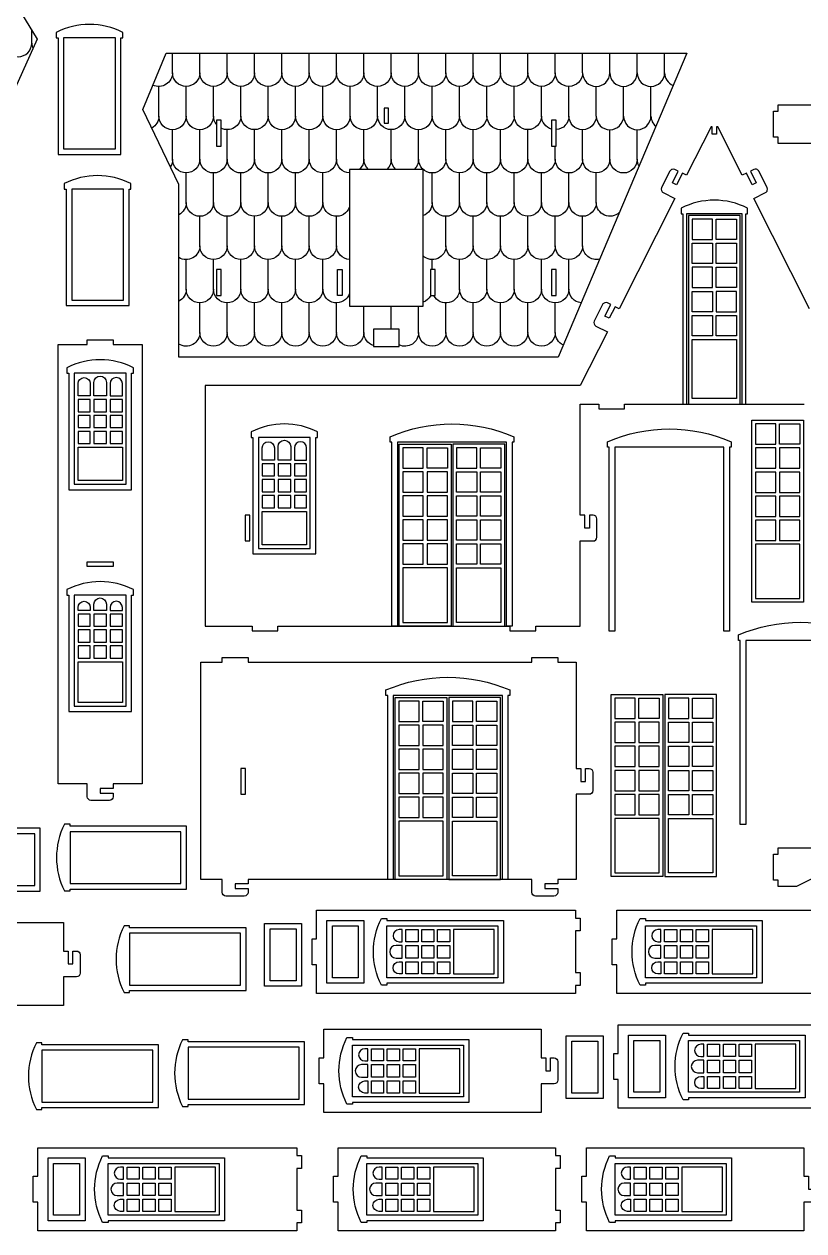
# Model space of a CAD drawing. Extents: x -2201 to 1951, y -2621 to 1009.
# Drawn here: x 296 to 1308, y -2594 to -1028 of the extents above; entities that cross this region are included whole.
import ezdxf

# ---------------------------------------------------------------- set-up
doc = ezdxf.new("R2010")
doc.units = 0
doc.header["$MEASUREMENT"] = 0
doc.layers.add('LAYER1', color=18, linetype='CONTINUOUS')

msp = doc.modelspace()

# ---------------------------------------------------------------- linework, layer by layer
at = {"layer": 'LAYER1'}
for points in [[(284.5, -1111), (284.5, -1365.5), (-22, -1365.5), (-22, -982.4), (273.8, -982.4), (313.2, -1047.3)], [(414.8, -1045.7), (347.6, -1045.7), (347.6, -1189.7), (414.8, -1189.7)], [(480.8, -1065.3), (1156.2, -1065.3), (989.4, -1460.2), (497.3, -1460.2), (497.3, -1235.7), (450.2, -1138.7)], [(769.4, -1137), (763.4, -1137), (763.4, -1156.2), (769.4, -1156.2)], [(551.9, -1152.4), (545.9, -1152.4), (545.9, -1186), (551.9, -1186)], [(986.9, -1152.4), (980.9, -1152.4), (980.9, -1186), (986.9, -1186)], [(814.1, -1393.8), (814.1, -1216.3), (718.7, -1216.3), (718.7, -1393.8)], [(425.3, -1241.9), (358.1, -1241.9), (358.1, -1385.9), (425.3, -1385.9)], [(1228.1, -1273.8), (1156.1, -1273.8), (1156.1, -1521), (1228.1, -1521)], [(1225.7, -1276.2), (1158.5, -1276.2), (1158.5, -1521), (1225.7, -1521)], [(1189.7, -1307.4), (1189.7, -1281), (1163.3, -1281), (1163.3, -1307.4)], [(1194.5, -1281), (1220.9, -1281), (1220.9, -1307.4), (1194.5, -1307.4)], [(1189.7, -1338.6), (1163.3, -1338.6), (1163.3, -1312.2), (1189.7, -1312.2)], [(1194.5, -1338.6), (1194.5, -1312.2), (1220.9, -1312.2), (1220.9, -1338.6)], [(551.9, -1346.4), (545.9, -1346.4), (545.9, -1380), (551.9, -1380)], [(703.1, -1346.4), (709.1, -1346.4), (709.1, -1380), (703.1, -1380)], [(829.7, -1346.4), (823.7, -1346.4), (823.7, -1380), (829.7, -1380)], [(986.9, -1346.4), (980.9, -1346.4), (980.9, -1380), (986.9, -1380)], [(1163.3, -1369.8), (1189.7, -1369.8), (1189.7, -1343.4), (1163.3, -1343.4)], [(1194.5, -1369.8), (1194.5, -1343.4), (1220.9, -1343.4), (1220.9, -1369.8)], [(1189.7, -1401), (1163.3, -1401), (1163.3, -1374.6), (1189.7, -1374.6)], [(1194.5, -1401), (1220.9, -1401), (1220.9, -1374.6), (1194.5, -1374.6)], [(1163.3, -1405.8), (1189.7, -1405.8), (1189.7, -1432.2), (1163.3, -1432.2)], [(1194.5, -1432.2), (1194.5, -1405.8), (1220.9, -1405.8), (1220.9, -1432.2)], [(783.2, -1446), (783.2, -1423.6), (749.6, -1423.6), (749.6, -1446)], [(1163.3, -1437), (1220.9, -1437), (1220.9, -1513.8), (1163.3, -1513.8)], [(428.7, -1480.9), (361.5, -1480.9), (361.5, -1624.9), (428.7, -1624.9)], [(366.3, -1530.9), (382.1, -1530.9), (382.1, -1515.1), (366.3, -1515.1)], [(386.9, -1530.9), (403.2, -1530.9), (403.2, -1515.1), (386.9, -1515.1)], [(408, -1530.9), (423.9, -1530.9), (423.9, -1515.1), (408, -1515.1)], [(366.3, -1551.5), (382.1, -1551.5), (382.1, -1535.7), (366.3, -1535.7)], [(386.9, -1551.5), (403.2, -1551.5), (403.2, -1535.7), (386.9, -1535.7)], [(408, -1551.5), (423.9, -1551.5), (423.9, -1535.7), (408, -1535.7)], [(1240.8, -1541.9), (1308, -1541.9), (1308, -1778.1), (1240.8, -1778.1)], [(1245.6, -1573.1), (1272, -1573.1), (1272, -1546.7), (1245.6, -1546.7)], [(1303.2, -1573.1), (1276.8, -1573.1), (1276.8, -1546.7), (1303.2, -1546.7)], [(366.3, -1572.2), (382.1, -1572.2), (382.1, -1556.3), (366.3, -1556.3)], [(386.9, -1572.2), (403.2, -1572.2), (403.2, -1556.3), (386.9, -1556.3)], [(408, -1572.2), (423.9, -1572.2), (423.9, -1556.3), (408, -1556.3)], [(667.7, -1564.2), (600.5, -1564.2), (600.5, -1708.2), (667.7, -1708.2)], [(423.9, -1620.1), (366.3, -1620.1), (366.3, -1577), (423.9, -1577)], [(783.2, -1572.8), (850.4, -1572.8), (850.4, -1809), (783.2, -1809)], [(788, -1604), (814.4, -1604), (814.4, -1577.6), (788, -1577.6)], [(845.6, -1604), (819.2, -1604), (819.2, -1577.6), (845.6, -1577.6)], [(920, -1572.8), (852.8, -1572.8), (852.8, -1809), (920, -1809)], [(857.6, -1604), (884, -1604), (884, -1577.6), (857.6, -1577.6)], [(915.2, -1604), (888.8, -1604), (888.8, -1577.6), (915.2, -1577.6)], [(1245.6, -1604.3), (1272, -1604.3), (1272, -1577.9), (1245.6, -1577.9)], [(1303.2, -1604.3), (1303.2, -1577.9), (1276.8, -1577.9), (1276.8, -1604.3)], [(605.3, -1614.2), (621.2, -1614.2), (621.2, -1598.3), (605.3, -1598.3)], [(626, -1614.2), (642.3, -1614.2), (642.3, -1598.3), (626, -1598.3)], [(647.1, -1614.2), (662.9, -1614.2), (662.9, -1598.3), (647.1, -1598.3)], [(788, -1635.2), (814.4, -1635.2), (814.4, -1608.8), (788, -1608.8)], [(845.6, -1635.2), (845.6, -1608.8), (819.2, -1608.8), (819.2, -1635.2)], [(857.6, -1635.2), (857.6, -1608.8), (884, -1608.8), (884, -1635.2)], [(915.2, -1635.2), (888.8, -1635.2), (888.8, -1608.8), (915.2, -1608.8)], [(1272, -1635.5), (1272, -1609.1), (1245.6, -1609.1), (1245.6, -1635.5)], [(1303.2, -1609.1), (1276.8, -1609.1), (1276.8, -1635.5), (1303.2, -1635.5)], [(605.3, -1634.8), (621.2, -1634.8), (621.2, -1619), (605.3, -1619)], [(626, -1634.8), (642.3, -1634.8), (642.3, -1619), (626, -1619)], [(647.1, -1634.8), (662.9, -1634.8), (662.9, -1619), (647.1, -1619)], [(605.3, -1655.5), (621.2, -1655.5), (621.2, -1639.6), (605.3, -1639.6)], [(626, -1655.5), (642.3, -1655.5), (642.3, -1639.6), (626, -1639.6)], [(647.1, -1655.5), (662.9, -1655.5), (662.9, -1639.6), (647.1, -1639.6)], [(814.4, -1666.4), (814.4, -1640), (788, -1640), (788, -1666.4)], [(845.6, -1640), (819.2, -1640), (819.2, -1666.4), (845.6, -1666.4)], [(857.6, -1640), (884, -1640), (884, -1666.4), (857.6, -1666.4)], [(888.8, -1666.4), (888.8, -1640), (915.2, -1640), (915.2, -1666.4)], [(1272, -1666.7), (1272, -1640.3), (1245.6, -1640.3), (1245.6, -1666.7)], [(1276.8, -1666.7), (1303.2, -1666.7), (1303.2, -1640.3), (1276.8, -1640.3)], [(586.1, -1698.6), (589.1, -1698.6), (589.1, -1665), (583.1, -1665), (583.1, -1698.6)], [(662.9, -1703.4), (605.3, -1703.4), (605.3, -1660.3), (662.9, -1660.3)], [(814.4, -1697.6), (814.4, -1671.2), (788, -1671.2), (788, -1697.6)], [(819.2, -1697.6), (845.6, -1697.6), (845.6, -1671.2), (819.2, -1671.2)], [(884, -1697.6), (857.6, -1697.6), (857.6, -1671.2), (884, -1671.2)], [(888.8, -1697.6), (888.8, -1671.2), (915.2, -1671.2), (915.2, -1697.6)], [(1272, -1697.9), (1272, -1671.5), (1245.6, -1671.5), (1245.6, -1697.9)], [(1276.8, -1697.9), (1303.2, -1697.9), (1303.2, -1671.5), (1276.8, -1671.5)], [(814.4, -1728.8), (814.4, -1702.4), (788, -1702.4), (788, -1728.8)], [(819.2, -1728.8), (845.6, -1728.8), (845.6, -1702.4), (819.2, -1702.4)], [(884, -1728.8), (857.6, -1728.8), (857.6, -1702.4), (884, -1702.4)], [(888.8, -1728.8), (888.8, -1702.4), (915.2, -1702.4), (915.2, -1728.8)], [(1245.6, -1773.3), (1303.2, -1773.3), (1303.2, -1702.7), (1245.6, -1702.7)], [(378.3, -1725.7), (411.9, -1725.7), (411.9, -1731.7), (378.3, -1731.7)], [(788, -1804.2), (845.6, -1804.2), (845.6, -1733.6), (788, -1733.6)], [(915.2, -1804.2), (857.6, -1804.2), (857.6, -1733.6), (915.2, -1733.6)], [(428.7, -1768.9), (361.5, -1768.9), (361.5, -1912.9), (428.7, -1912.9)], [(366.3, -1809.3), (382.1, -1809.3), (382.1, -1793.5), (366.3, -1793.5)], [(386.9, -1809.3), (403.2, -1809.3), (403.2, -1793.5), (386.9, -1793.5)], [(408, -1809.3), (423.9, -1809.3), (423.9, -1793.5), (408, -1793.5)], [(366.3, -1829.9), (382.1, -1829.9), (382.1, -1814.1), (366.3, -1814.1)], [(386.9, -1829.9), (403.2, -1829.9), (403.2, -1814.1), (386.9, -1814.1)], [(408, -1829.9), (423.9, -1829.9), (423.9, -1814.1), (408, -1814.1)], [(366.3, -1850.6), (382.1, -1850.6), (382.1, -1834.7), (366.3, -1834.7)], [(386.9, -1850.6), (403.2, -1850.6), (403.2, -1834.7), (386.9, -1834.7)], [(408, -1850.6), (423.9, -1850.6), (423.9, -1834.7), (408, -1834.7)], [(423.9, -1908.1), (366.3, -1908.1), (366.3, -1855.4), (423.9, -1855.4)], [(777.9, -1901.6), (845.1, -1901.6), (845.1, -2137.8), (777.9, -2137.8)], [(782.7, -1932.8), (809.1, -1932.8), (809.1, -1906.4), (782.7, -1906.4)], [(840.3, -1932.8), (813.9, -1932.8), (813.9, -1906.4), (840.3, -1906.4)], [(914.7, -1901.6), (847.5, -1901.6), (847.5, -2137.8), (914.7, -2137.8)], [(852.3, -1932.8), (878.7, -1932.8), (878.7, -1906.4), (852.3, -1906.4)], [(909.9, -1932.8), (883.5, -1932.8), (883.5, -1906.4), (909.9, -1906.4)], [(1058.1, -1897.9), (1125.3, -1897.9), (1125.3, -2134.1), (1058.1, -2134.1)], [(1062.9, -1929.1), (1089.3, -1929.1), (1089.3, -1902.7), (1062.9, -1902.7)], [(1120.5, -1929.1), (1094.1, -1929.1), (1094.1, -1902.7), (1120.5, -1902.7)], [(1194.9, -1897.9), (1127.7, -1897.9), (1127.7, -2134.1), (1194.9, -2134.1)], [(1132.5, -1929.1), (1158.9, -1929.1), (1158.9, -1902.7), (1132.5, -1902.7)], [(1190.1, -1929.1), (1163.7, -1929.1), (1163.7, -1902.7), (1190.1, -1902.7)], [(782.7, -1964), (809.1, -1964), (809.1, -1937.6), (782.7, -1937.6)], [(840.3, -1964), (840.3, -1937.6), (813.9, -1937.6), (813.9, -1964)], [(852.3, -1964), (852.3, -1937.6), (878.7, -1937.6), (878.7, -1964)], [(909.9, -1964), (883.5, -1964), (883.5, -1937.6), (909.9, -1937.6)], [(1062.9, -1960.3), (1089.3, -1960.3), (1089.3, -1933.9), (1062.9, -1933.9)], [(1120.5, -1960.3), (1120.5, -1933.9), (1094.1, -1933.9), (1094.1, -1960.3)], [(1132.5, -1960.3), (1132.5, -1933.9), (1158.9, -1933.9), (1158.9, -1960.3)], [(1190.1, -1960.3), (1163.7, -1960.3), (1163.7, -1933.9), (1190.1, -1933.9)], [(809.1, -1995.2), (809.1, -1968.8), (782.7, -1968.8), (782.7, -1995.2)], [(840.3, -1968.8), (813.9, -1968.8), (813.9, -1995.2), (840.3, -1995.2)], [(852.3, -1968.8), (878.7, -1968.8), (878.7, -1995.2), (852.3, -1995.2)], [(883.5, -1995.2), (883.5, -1968.8), (909.9, -1968.8), (909.9, -1995.2)], [(1089.3, -1991.5), (1089.3, -1965.1), (1062.9, -1965.1), (1062.9, -1991.5)], [(1120.5, -1965.1), (1094.1, -1965.1), (1094.1, -1991.5), (1120.5, -1991.5)], [(1132.5, -1965.1), (1158.9, -1965.1), (1158.9, -1991.5), (1132.5, -1991.5)], [(1163.7, -1991.5), (1163.7, -1965.1), (1190.1, -1965.1), (1190.1, -1991.5)], [(580.8, -2027.4), (583.8, -2027.4), (583.8, -1993.8), (577.8, -1993.8), (577.8, -2027.4)], [(809.1, -2026.4), (809.1, -2000), (782.7, -2000), (782.7, -2026.4)], [(813.9, -2026.4), (840.3, -2026.4), (840.3, -2000), (813.9, -2000)], [(878.7, -2026.4), (852.3, -2026.4), (852.3, -2000), (878.7, -2000)], [(883.5, -2026.4), (883.5, -2000), (909.9, -2000), (909.9, -2026.4)], [(1089.3, -2022.7), (1089.3, -1996.3), (1062.9, -1996.3), (1062.9, -2022.7)], [(1094.1, -2022.7), (1120.5, -2022.7), (1120.5, -1996.3), (1094.1, -1996.3)], [(1158.9, -2022.7), (1132.5, -2022.7), (1132.5, -1996.3), (1158.9, -1996.3)], [(1163.7, -2022.7), (1163.7, -1996.3), (1190.1, -1996.3), (1190.1, -2022.7)], [(809.1, -2057.6), (809.1, -2031.2), (782.7, -2031.2), (782.7, -2057.6)], [(813.9, -2057.6), (840.3, -2057.6), (840.3, -2031.2), (813.9, -2031.2)], [(878.7, -2057.6), (852.3, -2057.6), (852.3, -2031.2), (878.7, -2031.2)], [(883.5, -2057.6), (883.5, -2031.2), (909.9, -2031.2), (909.9, -2057.6)], [(1089.3, -2053.9), (1089.3, -2027.5), (1062.9, -2027.5), (1062.9, -2053.9)], [(1094.1, -2053.9), (1120.5, -2053.9), (1120.5, -2027.5), (1094.1, -2027.5)], [(1158.9, -2053.9), (1132.5, -2053.9), (1132.5, -2027.5), (1158.9, -2027.5)], [(1163.7, -2053.9), (1163.7, -2027.5), (1190.1, -2027.5), (1190.1, -2053.9)], [(782.7, -2133), (840.3, -2133), (840.3, -2062.4), (782.7, -2062.4)], [(909.9, -2133), (852.3, -2133), (852.3, -2062.4), (909.9, -2062.4)], [(1062.9, -2129.3), (1120.5, -2129.3), (1120.5, -2058.7), (1062.9, -2058.7)], [(1190.1, -2129.3), (1132.5, -2129.3), (1132.5, -2058.7), (1190.1, -2058.7)], [(166.1, -2078.6), (166.1, -2145.8), (310.1, -2145.8), (310.1, -2078.6)], [(355.9, -2075.9), (355.9, -2143.1), (499.9, -2143.1), (499.9, -2075.9)], [(676, -2248.6), (670, -2248.6), (670, -2215), (673, -2215), (676, -2215), (676, -2177.8), (1012, -2177.8), (1012, -2188), (1018, -2188), (1018, -2204.8), (1012, -2204.8), (1012, -2258.8), (1018, -2258.8), (1018, -2275.6), (1012, -2275.6), (1012, -2285.8), (676, -2285.8)], [(689.2, -2272.6), (689.2, -2191), (737.2, -2191), (737.2, -2272.6)], [(1065.7, -2248.6), (1059.7, -2248.6), (1059.7, -2215), (1062.7, -2215), (1065.7, -2215), (1065.7, -2177.8), (1347.7, -2177.8), (1347.7, -2188), (1353.7, -2188), (1353.7, -2204.8), (1347.7, -2204.8), (1347.7, -2258.8), (1353.7, -2258.8), (1353.7, -2275.6), (1347.7, -2275.6), (1347.7, -2285.8), (1065.7, -2285.8)], [(433.3, -2207.8), (433.3, -2275), (577.3, -2275), (577.3, -2207.8)], [(608.4, -2276.6), (608.4, -2195), (656.4, -2195), (656.4, -2276.6)], [(649.2, -2202.2), (649.2, -2269.4), (615.6, -2269.4), (615.6, -2202.2)], [(730, -2198.2), (730, -2265.4), (696.4, -2265.4), (696.4, -2198.2)], [(767.2, -2265.4), (767.2, -2198.2), (911.2, -2198.2), (911.2, -2265.4)], [(807.6, -2203), (807.6, -2218.8), (791.7, -2218.8), (791.7, -2203)], [(828.2, -2203), (828.2, -2218.8), (812.4, -2218.8), (812.4, -2203)], [(848.8, -2203), (848.8, -2218.8), (833, -2218.8), (833, -2203)], [(906.4, -2260.6), (906.4, -2203), (853.6, -2203), (853.6, -2260.6)], [(1102.9, -2265.4), (1102.9, -2198.2), (1246.9, -2198.2), (1246.9, -2265.4)], [(1143.3, -2203), (1143.3, -2218.8), (1127.4, -2218.8), (1127.4, -2203)], [(1163.9, -2203), (1163.9, -2218.8), (1148.1, -2218.8), (1148.1, -2203)], [(1184.6, -2203), (1184.6, -2218.8), (1168.7, -2218.8), (1168.7, -2203)], [(1242.1, -2260.6), (1242.1, -2203), (1189.4, -2203), (1189.4, -2260.6)], [(807.6, -2223.6), (807.6, -2239.9), (791.7, -2239.9), (791.7, -2223.6)], [(828.2, -2223.6), (828.2, -2239.9), (812.4, -2239.9), (812.4, -2223.6)], [(848.8, -2223.6), (848.8, -2239.9), (833, -2239.9), (833, -2223.6)], [(1143.3, -2223.6), (1143.3, -2239.9), (1127.4, -2239.9), (1127.4, -2223.6)], [(1163.9, -2223.6), (1163.9, -2239.9), (1148.1, -2239.9), (1148.1, -2223.6)], [(1184.6, -2223.6), (1184.6, -2239.9), (1168.7, -2239.9), (1168.7, -2223.6)], [(807.6, -2244.7), (807.6, -2260.6), (791.7, -2260.6), (791.7, -2244.7)], [(828.2, -2244.7), (828.2, -2260.6), (812.4, -2260.6), (812.4, -2244.7)], [(848.8, -2244.7), (848.8, -2260.6), (833, -2260.6), (833, -2244.7)], [(1143.3, -2244.7), (1143.3, -2260.6), (1127.4, -2260.6), (1127.4, -2244.7)], [(1163.9, -2244.7), (1163.9, -2260.6), (1148.1, -2260.6), (1148.1, -2244.7)], [(1184.6, -2244.7), (1184.6, -2260.6), (1168.7, -2260.6), (1168.7, -2244.7)], [(1067.5, -2397.4), (1061.5, -2397.4), (1061.5, -2363.8), (1064.5, -2363.8), (1067.5, -2363.8), (1067.5, -2326.7), (1403.5, -2326.7), (1403.5, -2336.8), (1409.5, -2336.8), (1409.5, -2353.6), (1403.5, -2353.6), (1403.5, -2407.6), (1409.5, -2407.6), (1409.5, -2424.4), (1403.5, -2424.4), (1403.5, -2434.6), (1067.5, -2434.6)], [(1000, -2422.4), (1000, -2340.8), (1048, -2340.8), (1048, -2422.4)], [(1040.8, -2348), (1040.8, -2415.2), (1007.2, -2415.2), (1007.2, -2348)], [(1080.6, -2421.4), (1080.6, -2339.8), (1128.6, -2339.8), (1128.6, -2421.4)], [(1121.4, -2347), (1121.4, -2414.2), (1087.8, -2414.2), (1087.8, -2347)], [(1158.7, -2414.2), (1158.7, -2347), (1302.7, -2347), (1302.7, -2414.2)], [(319.5, -2359.6), (319.5, -2426.8), (463.5, -2426.8), (463.5, -2359.6)], [(509.1, -2355.7), (509.1, -2422.9), (653.1, -2422.9), (653.1, -2355.7)], [(722.5, -2420), (722.5, -2352.8), (866.5, -2352.8), (866.5, -2420)], [(762.9, -2357.6), (762.9, -2373.4), (747.1, -2373.4), (747.1, -2357.6)], [(783.5, -2357.6), (783.5, -2373.4), (767.7, -2373.4), (767.7, -2357.6)], [(804.2, -2357.6), (804.2, -2373.4), (788.3, -2373.4), (788.3, -2357.6)], [(861.7, -2415.2), (861.7, -2357.6), (809, -2357.6), (809, -2415.2)], [(1199, -2351.8), (1199, -2367.7), (1183.2, -2367.7), (1183.2, -2351.8)], [(1219.7, -2351.8), (1219.7, -2367.7), (1203.8, -2367.7), (1203.8, -2351.8)], [(1240.3, -2351.8), (1240.3, -2367.7), (1224.5, -2367.7), (1224.5, -2351.8)], [(1297.9, -2409.4), (1297.9, -2351.8), (1245.1, -2351.8), (1245.1, -2409.4)], [(762.9, -2378.2), (762.9, -2394.6), (747.1, -2394.6), (747.1, -2378.2)], [(783.5, -2378.2), (783.5, -2394.6), (767.7, -2394.6), (767.7, -2378.2)], [(804.2, -2378.2), (804.2, -2394.6), (788.3, -2394.6), (788.3, -2378.2)], [(1199, -2372.5), (1199, -2388.8), (1183.2, -2388.8), (1183.2, -2372.5)], [(1219.7, -2372.5), (1219.7, -2388.8), (1203.8, -2388.8), (1203.8, -2372.5)], [(1240.3, -2372.5), (1240.3, -2388.8), (1224.5, -2388.8), (1224.5, -2372.5)], [(1199, -2393.6), (1199, -2409.4), (1183.2, -2409.4), (1183.2, -2393.6)], [(1219.7, -2393.6), (1219.7, -2409.4), (1203.8, -2409.4), (1203.8, -2393.6)], [(1240.3, -2393.6), (1240.3, -2409.4), (1224.5, -2409.4), (1224.5, -2393.6)], [(762.9, -2399.4), (762.9, -2415.2), (747.1, -2415.2), (747.1, -2399.4)], [(783.5, -2399.4), (783.5, -2415.2), (767.7, -2415.2), (767.7, -2399.4)], [(804.2, -2399.4), (804.2, -2415.2), (788.3, -2415.2), (788.3, -2399.4)], [(314.2, -2556.8), (308.2, -2556.8), (308.2, -2523.2), (311.2, -2523.2), (314.2, -2523.2), (314.2, -2486.1), (650.2, -2486.1), (650.2, -2496.3), (656.2, -2496.3), (656.2, -2513.1), (650.2, -2513.1), (650.2, -2567), (656.2, -2567), (656.2, -2583.8), (650.2, -2583.8), (650.2, -2594), (314.2, -2594)], [(703.9, -2556.8), (697.9, -2556.8), (697.9, -2523.2), (700.9, -2523.2), (703.9, -2523.2), (703.9, -2486.1), (985.9, -2486.1), (985.9, -2496.3), (991.9, -2496.3), (991.9, -2513.1), (985.9, -2513.1), (985.9, -2567), (991.9, -2567), (991.9, -2583.8), (985.9, -2583.8), (985.9, -2594), (703.9, -2594)], [(327.4, -2580.8), (327.4, -2499.2), (375.4, -2499.2), (375.4, -2580.8)], [(368.2, -2506.4), (368.2, -2573.6), (334.6, -2573.6), (334.6, -2506.4)], [(405.4, -2573.6), (405.4, -2506.4), (549.4, -2506.4), (549.4, -2573.6)], [(445.7, -2511.2), (445.7, -2527.1), (429.9, -2527.1), (429.9, -2511.2)], [(466.4, -2511.2), (466.4, -2527.1), (450.5, -2527.1), (450.5, -2511.2)], [(487, -2511.2), (487, -2527.1), (471.2, -2527.1), (471.2, -2511.2)], [(544.6, -2568.8), (544.6, -2511.2), (491.8, -2511.2), (491.8, -2568.8)], [(741.1, -2573.6), (741.1, -2506.4), (885.1, -2506.4), (885.1, -2573.6)], [(781.5, -2511.2), (781.5, -2527.1), (765.6, -2527.1), (765.6, -2511.2)], [(802.1, -2511.2), (802.1, -2527.1), (786.3, -2527.1), (786.3, -2511.2)], [(822.7, -2511.2), (822.7, -2527.1), (806.9, -2527.1), (806.9, -2511.2)], [(880.3, -2568.8), (880.3, -2511.2), (827.5, -2511.2), (827.5, -2568.8)], [(1063.4, -2573.6), (1063.4, -2506.4), (1207.4, -2506.4), (1207.4, -2573.6)], [(1103.8, -2511.2), (1103.8, -2527.1), (1087.9, -2527.1), (1087.9, -2511.2)], [(1124.4, -2511.2), (1124.4, -2527.1), (1108.6, -2527.1), (1108.6, -2511.2)], [(1145.1, -2511.2), (1145.1, -2527.1), (1129.2, -2527.1), (1129.2, -2511.2)], [(1202.6, -2568.8), (1202.6, -2511.2), (1149.9, -2511.2), (1149.9, -2568.8)], [(445.7, -2531.9), (445.7, -2548.2), (429.9, -2548.2), (429.9, -2531.9)], [(466.4, -2531.9), (466.4, -2548.2), (450.5, -2548.2), (450.5, -2531.9)], [(487, -2531.9), (487, -2548.2), (471.2, -2548.2), (471.2, -2531.9)], [(781.5, -2531.9), (781.5, -2548.2), (765.6, -2548.2), (765.6, -2531.9)], [(802.1, -2531.9), (802.1, -2548.2), (786.3, -2548.2), (786.3, -2531.9)], [(822.7, -2531.9), (822.7, -2548.2), (806.9, -2548.2), (806.9, -2531.9)], [(1103.8, -2531.9), (1103.8, -2548.2), (1087.9, -2548.2), (1087.9, -2531.9)], [(1124.4, -2531.9), (1124.4, -2548.2), (1108.6, -2548.2), (1108.6, -2531.9)], [(1145.1, -2531.9), (1145.1, -2548.2), (1129.2, -2548.2), (1129.2, -2531.9)], [(445.7, -2553), (445.7, -2568.8), (429.9, -2568.8), (429.9, -2553)], [(466.4, -2553), (466.4, -2568.8), (450.5, -2568.8), (450.5, -2553)], [(487, -2553), (487, -2568.8), (471.2, -2568.8), (471.2, -2553)], [(781.5, -2553), (781.5, -2568.8), (765.6, -2568.8), (765.6, -2553)], [(802.1, -2553), (802.1, -2568.8), (786.3, -2568.8), (786.3, -2553)], [(822.7, -2553), (822.7, -2568.8), (806.9, -2568.8), (806.9, -2553)], [(1103.8, -2553), (1103.8, -2568.8), (1087.9, -2568.8), (1087.9, -2553)], [(1124.4, -2553), (1124.4, -2568.8), (1108.6, -2568.8), (1108.6, -2553)], [(1145.1, -2553), (1145.1, -2568.8), (1129.2, -2568.8), (1129.2, -2553)]]:
    msp.add_lwpolyline(points, close=True, dxfattribs=at)
for points in [[(340.4, -1045.7), (340.4, -1196.9), (422, -1196.9), (422, -1045.7), (424.4, -1045.7), (424.4, -1038.5, 0.238913), (338, -1038.5), (338, -1045.7)], [(350.9, -1241.9), (350.9, -1393.1), (432.5, -1393.1), (432.5, -1241.9), (434.9, -1241.9), (434.9, -1234.7, 0.238913), (348.5, -1234.7), (348.5, -1241.9)], [(1151.3, -1273.8), (1151.3, -1521), (1232.9, -1521), (1232.9, -1273.8), (1235.3, -1273.8), (1235.3, -1266.6, 0.238913), (1148.9, -1266.6), (1148.9, -1273.8)], [(378.3, -2030.5), (378.3, -2013.7), (340.4, -2013.7), (340.4, -1443.7), (378.3, -1443.7), (378.3, -1437.7), (411.9, -1437.7), (411.9, -1443.7), (449.7, -1443.7), (449.7, -2013.7), (411.9, -2013.7), (411.9, -2019.7), (395.1, -2019.7), (395.1, -2025.7), (411.9, -2025.7), (411.9, -2030.5, -0.414214), (407.1, -2035.3), (383.1, -2035.3, -0.414214)], [(354.3, -1480.9), (354.3, -1632.1), (435.9, -1632.1), (435.9, -1480.9), (438.3, -1480.9), (438.3, -1473.7, 0.238913), (351.9, -1473.7), (351.9, -1480.9)], [(382.1, -1494.4), (382.1, -1510.3), (366.3, -1510.3), (366.3, -1494.4, -1)], [(386.9, -1510.3), (386.9, -1492.7, -1), (403.2, -1492.7), (403.2, -1510.3)], [(408, -1494.4), (408, -1510.3), (423.9, -1510.3), (423.9, -1494.4, 1)], [(593.3, -1564.2), (593.3, -1715.4), (674.9, -1715.4), (674.9, -1564.2), (677.3, -1564.2), (677.3, -1557, 0.238913), (590.9, -1557), (590.9, -1564.2)], [(929.6, -1809), (922.4, -1809), (922.4, -1570.4), (780.8, -1570.4), (780.8, -1809), (773.6, -1809), (773.6, -1570.4), (771.2, -1570.4), (771.2, -1563.2, -0.205755), (932, -1563.2), (932, -1570.4), (929.6, -1570.4)], [(1211.7, -1815.5), (1204.5, -1815.5), (1204.5, -1576.9), (1062.9, -1576.9), (1062.9, -1815.5), (1055.7, -1815.5), (1055.7, -1576.9), (1053.3, -1576.9), (1053.3, -1569.7, -0.205755), (1214.1, -1569.7), (1214.1, -1576.9), (1211.7, -1576.9)], [(621.2, -1577.7), (621.2, -1593.5), (605.3, -1593.5), (605.3, -1577.7, -1)], [(626, -1593.5), (626, -1576, -1), (642.3, -1576), (642.3, -1593.5)], [(647.1, -1577.7), (647.1, -1593.5), (662.9, -1593.5), (662.9, -1577.7, 1)], [(354.3, -1768.9), (354.3, -1920.1), (435.9, -1920.1), (435.9, -1768.9), (438.3, -1768.9), (438.3, -1761.7, 0.238913), (351.9, -1761.7), (351.9, -1768.9)], [(382.1, -1784.8), (382.1, -1788.7), (366.3, -1788.7), (366.3, -1784.8, -1)], [(386.9, -1788.7), (386.9, -1780.7, -1), (403.2, -1780.7), (403.2, -1788.7)], [(408, -1784.8), (408, -1788.7), (423.9, -1788.7), (423.9, -1784.8, 1)], [(1381.7, -2066.4), (1374.5, -2066.4), (1374.5, -1827.8), (1232.9, -1827.8), (1232.9, -2066.4), (1225.7, -2066.4), (1225.7, -1827.8), (1223.3, -1827.8), (1223.3, -1820.6, -0.205755), (1384.1, -1820.6), (1384.1, -1827.8), (1381.7, -1827.8)], [(988.8, -1855.8), (1012.8, -1855.8), (1012.8, -1993.8), (1018.8, -1993.8), (1018.8, -2010.6), (1024.8, -2010.6), (1024.8, -1993.8), (1029.6, -1993.8, -0.414214), (1034.4, -1998.6), (1034.4, -2022.6, -0.414214), (1029.6, -2027.4), (1012.8, -2027.4), (1012.8, -2137.8), (988.8, -2137.8), (988.8, -2143.8), (972, -2143.8), (972, -2149.8), (988.8, -2149.8), (988.8, -2154.6, -0.414214), (984, -2159.4), (960, -2159.4, -0.414214), (955.2, -2154.6), (955.2, -2137.8), (586.9, -2137.8), (586.9, -2143.8), (570.1, -2143.8), (570.1, -2149.8), (586.9, -2149.8), (586.9, -2154.6, -0.414214), (582.1, -2159.4), (558.1, -2159.4, -0.414214), (553.3, -2154.6), (553.3, -2137.8), (525.8, -2137.8), (525.8, -1855.8), (553.3, -1855.8), (553.3, -1849.8), (586.9, -1849.8), (586.9, -1855.8), (955.2, -1855.8), (955.2, -1849.8), (988.8, -1849.8)], [(924.3, -2137.8), (917.1, -2137.8), (917.1, -1899.2), (775.5, -1899.2), (775.5, -2137.8), (768.3, -2137.8), (768.3, -1899.2), (765.9, -1899.2), (765.9, -1892, -0.205755), (926.7, -1892), (926.7, -1899.2), (924.3, -1899.2)], [(355.9, -2150.3), (507.1, -2150.3), (507.1, -2068.7), (355.9, -2068.7), (355.9, -2066.3), (348.7, -2066.3, 0.238913), (348.7, -2152.7), (355.9, -2152.7)], [(166.1, -2153), (317.3, -2153), (317.3, -2071.4), (166.1, -2071.4), (166.1, -2069), (158.9, -2069, 0.238913), (158.9, -2155.4), (166.1, -2155.4)], [(767.2, -2191), (918.4, -2191), (918.4, -2272.6), (767.2, -2272.6), (767.2, -2275), (760, -2275, -0.238913), (760, -2188.6), (767.2, -2188.6)], [(1102.9, -2191), (1254.1, -2191), (1254.1, -2272.6), (1102.9, -2272.6), (1102.9, -2275), (1095.7, -2275, -0.238913), (1095.7, -2188.6), (1102.9, -2188.6)], [(65.4, -2230.8), (65.4, -2193.6), (347.4, -2193.6), (347.4, -2230.8), (353.4, -2230.8), (353.4, -2247.6), (359.4, -2247.6), (359.4, -2230.8), (364.2, -2230.8, -0.414214), (369, -2235.6), (369, -2259.6, -0.414214), (364.2, -2264.4), (347.4, -2264.4), (347.4, -2301.6), (65.4, -2301.6), (65.4, -2264.4), (59.4, -2264.4), (59.4, -2230.8)], [(433.3, -2282.2), (584.5, -2282.2), (584.5, -2200.6), (433.3, -2200.6), (433.3, -2198.2), (426.1, -2198.2, 0.238913), (426.1, -2284.6), (433.3, -2284.6)], [(783.1, -2218.8), (786.9, -2218.8), (786.9, -2203), (783.1, -2203, 1)], [(1118.8, -2218.8), (1122.6, -2218.8), (1122.6, -2203), (1118.8, -2203, 1)], [(786.9, -2223.6), (779, -2223.6, 1), (779, -2239.9), (786.9, -2239.9)], [(1122.6, -2223.6), (1114.7, -2223.6, 1), (1114.7, -2239.9), (1122.6, -2239.9)], [(783.1, -2244.7), (786.9, -2244.7), (786.9, -2260.6), (783.1, -2260.6, -1)], [(1118.8, -2244.7), (1122.6, -2244.7), (1122.6, -2260.6), (1118.8, -2260.6, -1)], [(685.3, -2369.6), (685.3, -2332.4), (967.3, -2332.4), (967.3, -2369.6), (973.3, -2369.6), (973.3, -2386.4), (979.3, -2386.4), (979.3, -2369.6), (984.1, -2369.6, -0.414214), (988.9, -2374.4), (988.9, -2398.4, -0.414214), (984.1, -2403.2), (967.3, -2403.2), (967.3, -2440.4), (685.3, -2440.4), (685.3, -2403.2), (679.3, -2403.2), (679.3, -2369.6)], [(509.1, -2430.1), (660.3, -2430.1), (660.3, -2348.5), (509.1, -2348.5), (509.1, -2346.1), (501.9, -2346.1, 0.238913), (501.9, -2432.5), (509.1, -2432.5)], [(722.5, -2345.6), (873.7, -2345.6), (873.7, -2427.2), (722.5, -2427.2), (722.5, -2429.6), (715.3, -2429.6, -0.238913), (715.3, -2343.2), (722.5, -2343.2)], [(1158.7, -2339.8), (1309.9, -2339.8), (1309.9, -2421.4), (1158.7, -2421.4), (1158.7, -2423.8), (1151.5, -2423.8, -0.238913), (1151.5, -2337.4), (1158.7, -2337.4)], [(319.5, -2434), (470.7, -2434), (470.7, -2352.4), (319.5, -2352.4), (319.5, -2350), (312.3, -2350, 0.238913), (312.3, -2436.4), (319.5, -2436.4)], [(738.4, -2373.4), (742.3, -2373.4), (742.3, -2357.6), (738.4, -2357.6, 1)], [(1174.5, -2367.7), (1178.4, -2367.7), (1178.4, -2351.8), (1174.5, -2351.8, 1)], [(742.3, -2378.2), (734.3, -2378.2, 1), (734.3, -2394.6), (742.3, -2394.6)], [(1178.4, -2372.5), (1170.4, -2372.5, 1), (1170.4, -2388.8), (1178.4, -2388.8)], [(1174.5, -2393.6), (1178.4, -2393.6), (1178.4, -2409.4), (1174.5, -2409.4, -1)], [(738.4, -2399.4), (742.3, -2399.4), (742.3, -2415.2), (738.4, -2415.2, -1)], [(1026.2, -2523.2), (1026.2, -2486.1), (1308.2, -2486.1), (1308.2, -2523.2), (1314.2, -2523.2), (1314.2, -2540), (1320.2, -2540), (1320.2, -2523.2), (1325, -2523.2, -0.414214), (1329.8, -2528), (1329.8, -2552, -0.414214), (1325, -2556.8), (1308.2, -2556.8), (1308.2, -2594), (1026.2, -2594), (1026.2, -2556.8), (1020.2, -2556.8), (1020.2, -2523.2)], [(405.4, -2499.2), (556.6, -2499.2), (556.6, -2580.8), (405.4, -2580.8), (405.4, -2583.2), (398.2, -2583.2, -0.238913), (398.2, -2496.8), (405.4, -2496.8)], [(741.1, -2499.2), (892.3, -2499.2), (892.3, -2580.8), (741.1, -2580.8), (741.1, -2583.2), (733.9, -2583.2, -0.238913), (733.9, -2496.8), (741.1, -2496.8)], [(1063.4, -2499.2), (1214.6, -2499.2), (1214.6, -2580.8), (1063.4, -2580.8), (1063.4, -2583.2), (1056.2, -2583.2, -0.238913), (1056.2, -2496.8), (1063.4, -2496.8)], [(421.3, -2527.1), (425.1, -2527.1), (425.1, -2511.2), (421.3, -2511.2, 1)], [(757, -2527.1), (760.8, -2527.1), (760.8, -2511.2), (757, -2511.2, 1)], [(1079.3, -2527.1), (1083.1, -2527.1), (1083.1, -2511.2), (1079.3, -2511.2, 1)], [(425.1, -2531.9), (417.1, -2531.9, 1), (417.1, -2548.2), (425.1, -2548.2)], [(760.8, -2531.9), (752.9, -2531.9, 1), (752.9, -2548.2), (760.8, -2548.2)], [(1083.1, -2531.9), (1075.2, -2531.9, 1), (1075.2, -2548.2), (1083.1, -2548.2)], [(421.3, -2553), (425.1, -2553), (425.1, -2568.8), (421.3, -2568.8, -1)], [(757, -2553), (760.8, -2553), (760.8, -2568.8), (757, -2568.8, -1)], [(1079.3, -2553), (1083.1, -2553), (1083.1, -2568.8), (1079.3, -2568.8, -1)]]:
    msp.add_lwpolyline(points, format="xyb", close=True, dxfattribs=at)
for points in [[(306.2, -1052.3), (306.2, -1035.8)], [(489, -1090.8), (489, -1065.3)], [(524.4, -1090.8), (524.4, -1065.3)], [(559.9, -1090.8), (559.9, -1065.3)], [(595.4, -1090.8), (595.4, -1065.3)], [(630.9, -1090.8), (630.9, -1065.3)], [(666.4, -1090.8), (666.4, -1065.3)], [(701.8, -1090.8), (701.8, -1065.3)], [(737.3, -1090.8), (737.3, -1065.3)], [(772.8, -1090.8), (772.8, -1065.3)], [(808.3, -1090.8), (808.3, -1065.3)], [(843.8, -1090.8), (843.8, -1065.3)], [(879.2, -1090.8), (879.2, -1065.3)], [(914.7, -1090.8), (914.7, -1065.3)], [(950.2, -1090.8), (950.2, -1065.3)], [(985.7, -1090.8), (985.7, -1065.3)], [(1021.2, -1090.8), (1021.2, -1065.3)], [(1056.6, -1090.8), (1056.6, -1065.3)], [(1092.1, -1090.8), (1092.1, -1065.3)], [(1127.6, -1090.8), (1127.6, -1065.3)], [(471.2, -1147), (471.2, -1108.5)], [(506.7, -1147), (506.7, -1108.5)], [(542.2, -1147), (542.2, -1108.5)], [(577.7, -1147), (577.7, -1108.5)], [(613.1, -1147), (613.1, -1108.5)], [(648.6, -1147), (648.6, -1108.5)], [(684.1, -1147), (684.1, -1108.5)], [(719.6, -1147), (719.6, -1108.5)], [(755.1, -1147), (755.1, -1108.5)], [(790.5, -1147), (790.5, -1108.5)], [(826, -1147), (826, -1108.5)], [(861.5, -1147), (861.5, -1108.5)], [(897, -1147), (897, -1108.5)], [(932.5, -1147), (932.5, -1108.5)], [(967.9, -1147), (967.9, -1108.5)], [(1003.4, -1147), (1003.4, -1108.5)], [(1038.9, -1147), (1038.9, -1108.5)], [(1074.4, -1147), (1074.4, -1108.5)], [(1109.9, -1147), (1109.9, -1108.5)], [(1369.2, -1182.9), (1274.9, -1182.9), (1274.9, -1174.5), (1268.9, -1174.5), (1268.9, -1140.9), (1274.9, -1140.9), (1274.9, -1132.5), (1322.7, -1132.5)], [(489, -1203.2), (489, -1164.7)], [(524.4, -1203.2), (524.4, -1164.7)], [(559.9, -1203.2), (559.9, -1164.7)], [(595.4, -1203.2), (595.4, -1164.7)], [(630.9, -1203.2), (630.9, -1164.7)], [(666.4, -1203.2), (666.4, -1164.7)], [(701.8, -1203.2), (701.8, -1164.7)], [(737.3, -1203.2), (737.3, -1164.7)], [(772.8, -1203.2), (772.8, -1164.7)], [(808.3, -1203.2), (808.3, -1164.7)], [(843.8, -1203.2), (843.8, -1164.7)], [(879.2, -1203.2), (879.2, -1164.7)], [(914.7, -1203.2), (914.7, -1164.7)], [(950.2, -1203.2), (950.2, -1164.7)], [(1021.2, -1203.2), (1021.2, -1164.7)], [(1056.6, -1203.2), (1056.6, -1164.7)], [(1092.1, -1203.2), (1092.1, -1164.7)], [(985.7, -1203.2), (985.7, -1186)], [(506.7, -1259.4), (506.7, -1220.9)], [(542.2, -1259.4), (542.2, -1220.9)], [(577.7, -1259.4), (577.7, -1220.9)], [(613.1, -1259.4), (613.1, -1220.9)], [(648.6, -1259.4), (648.6, -1220.9)], [(684.1, -1259.4), (684.1, -1220.9)], [(826, -1259.4), (826, -1220.9)], [(861.5, -1259.4), (861.5, -1220.9)], [(897, -1259.4), (897, -1220.9)], [(932.5, -1259.4), (932.5, -1220.9)], [(967.9, -1259.4), (967.9, -1220.9)], [(1003.4, -1259.4), (1003.4, -1220.9)], [(1038.9, -1259.4), (1038.9, -1220.9)], [(524.4, -1315.6), (524.4, -1277.2)], [(559.9, -1315.6), (559.9, -1277.2)], [(595.4, -1315.6), (595.4, -1277.2)], [(630.9, -1315.6), (630.9, -1277.2)], [(666.4, -1315.6), (666.4, -1277.2)], [(701.8, -1315.6), (701.8, -1277.2)], [(843.8, -1315.6), (843.8, -1277.2)], [(879.2, -1315.6), (879.2, -1277.2)], [(914.7, -1315.6), (914.7, -1277.2)], [(950.2, -1315.6), (950.2, -1277.2)], [(985.7, -1315.6), (985.7, -1277.2)], [(1021.2, -1315.6), (1021.2, -1277.2)], [(506.7, -1371.8), (506.7, -1333.4)], [(542.2, -1371.8), (542.2, -1333.4)], [(577.7, -1371.8), (577.7, -1333.4)], [(613.1, -1371.8), (613.1, -1333.4)], [(648.6, -1371.8), (648.6, -1333.4)], [(684.1, -1371.8), (684.1, -1333.4)], [(826, -1346.4), (826, -1333.4)], [(861.5, -1371.8), (861.5, -1333.4)], [(897, -1371.8), (897, -1333.4)], [(932.5, -1371.8), (932.5, -1333.4)], [(967.9, -1371.8), (967.9, -1333.4)], [(1003.4, -1371.8), (1003.4, -1333.4)], [(524.4, -1428), (524.4, -1389.6)], [(559.9, -1428), (559.9, -1389.6)], [(595.4, -1428), (595.4, -1389.6)], [(630.9, -1428), (630.9, -1389.6)], [(666.4, -1428), (666.4, -1389.6)], [(701.8, -1428), (701.8, -1389.6)], [(737.3, -1428), (737.3, -1393.8)], [(772.8, -1423.6), (772.8, -1393.8)], [(808.3, -1428), (808.3, -1393.8)], [(843.8, -1428), (843.8, -1389.6)], [(879.2, -1428), (879.2, -1389.6)], [(914.7, -1428), (914.7, -1389.6)], [(950.2, -1428), (950.2, -1389.6)], [(985.7, -1428), (985.7, -1389.6)], [(1368.7, -2111.9), (1298.9, -2147.2), (1274.9, -2147.2), (1274.9, -2138.8), (1268.9, -2138.8), (1268.9, -2105.2), (1274.9, -2105.2), (1274.9, -2096.8), (1345.4, -2096.8)]]:
    msp.add_lwpolyline(points, dxfattribs=at)
for points in [[(231.5, -1063.2, 0.16682), (235.2, -1052.3, 1), (270.7, -1052.3, 1), (306.2, -1052.3, 0.104172), (307.7, -1059.5)], [(1021.2, -1090.8, -1), (985.7, -1090.8, -1), (950.2, -1090.8, -1), (914.7, -1090.8, -1), (879.2, -1090.8, -1), (843.8, -1090.8, -1), (808.3, -1090.8, -1), (772.8, -1090.8, -1), (737.3, -1090.8, -1), (701.8, -1090.8, -1), (666.4, -1090.8, -1), (630.9, -1090.8, -1), (595.4, -1090.8, -1), (559.9, -1090.8, -1), (524.4, -1090.8, -1), (489, -1090.8, -0.552615), (463.5, -1106.8)], [(1021.2, -1090.8, 1), (1056.6, -1090.8, 1), (1092.1, -1090.8, 1), (1127.6, -1090.8, 0.302686), (1138.5, -1107.2)], [(545.9, -1157.8, -0.165242), (542.2, -1147, -1), (506.7, -1147, -1), (471.2, -1147, -0.276515), (461.9, -1162.6)], [(980.9, -1164.1, -0.335604), (967.9, -1147, -1), (932.5, -1147, -1), (897, -1147, -1), (861.5, -1147, -1), (826, -1147, -1), (790.5, -1147, -1), (755.1, -1147, -1), (719.6, -1147, -1), (684.1, -1147, -1), (648.6, -1147, -1), (613.1, -1147, -1), (577.7, -1147, -0.560325), (551.9, -1162.8)], [(1038.9, -1147, -1), (1003.4, -1147, -0.394978), (986.9, -1164.7)], [(1038.9, -1147, 1), (1074.4, -1147, 1), (1109.9, -1147, 0.218062), (1116, -1160.4)], [(1315.8, -1397.2), (1243.5, -1254), (1258.5, -1246.4, 0.414214), (1260.6, -1240), (1249.8, -1218.6, 0.414214), (1243.3, -1216.5), (1239, -1218.6), (1246.6, -1233.6), (1241.3, -1236.3), (1233.7, -1221.3), (1228.3, -1224), (1196.5, -1161), (1195.1, -1161), (1195.1, -1170.6), (1189.1, -1170.6), (1189.1, -1161), (1187.8, -1161), (1155.9, -1224), (1150.6, -1221.3), (1143, -1236.3), (1137.7, -1233.6), (1145.2, -1218.6), (1140.9, -1216.5, 0.414214), (1134.5, -1218.6), (1123.7, -1240, 0.414214), (1125.8, -1246.4), (1140.8, -1254), (1068.5, -1397.2), (1063.2, -1394.5), (1055.6, -1409.5), (1050.2, -1406.8), (1057.8, -1391.8), (1053.5, -1389.6, 0.414214), (1047.1, -1391.8), (1036.3, -1413.2, 0.414214), (1038.4, -1419.6), (1053.4, -1427.2), (1018.1, -1497), (531.1, -1497), (531.1, -1809), (592.2, -1809), (592.2, -1815), (625.8, -1815), (625.8, -1809), (926.9, -1809), (926.9, -1815), (960.5, -1815), (960.5, -1809), (1018.1, -1809), (1018.1, -1698.6), (1034.9, -1698.6, 0.414214), (1039.7, -1693.8), (1039.7, -1669.8, 0.414214), (1034.9, -1665), (1030.1, -1665), (1030.1, -1681.8), (1024.1, -1681.8), (1024.1, -1665), (1018.1, -1665), (1018.1, -1521), (1042.1, -1521), (1042.1, -1527), (1075.7, -1527), (1075.7, -1521), (1308.5, -1521)], [(718.7, -1220.9, -0.398999), (701.8, -1203.2, -1), (666.4, -1203.2, -1), (630.9, -1203.2, -1), (595.4, -1203.2, -1), (559.9, -1203.2, -1), (524.4, -1203.2, -1), (489, -1203.2, -0.141827), (486.2, -1212.7)], [(743.1, -1216.3, -0.211429), (737.3, -1203.2, -0.211429), (731.5, -1216.3)], [(778.6, -1216.3, -0.211429), (772.8, -1203.2, -0.211429), (767, -1216.3)], [(1094.3, -1211.8, -0.126556), (1092.1, -1203.2, -1), (1056.6, -1203.2, -1), (1021.2, -1203.2, -1), (985.7, -1203.2, -1), (950.2, -1203.2, -1), (914.7, -1203.2, -1), (879.2, -1203.2, -1), (843.8, -1203.2, -1), (808.3, -1203.2, -0.211429), (802.5, -1216.3)], [(718.7, -1265.1, -0.849605), (684.1, -1259.4, -1), (648.6, -1259.4, -1), (613.1, -1259.4, -1), (577.7, -1259.4, -1), (542.2, -1259.4, -1), (506.7, -1259.4, -0.276487), (497.3, -1275.1)], [(1068.7, -1272.4, -0.654431), (1038.9, -1259.4, -1), (1003.4, -1259.4, -1), (967.9, -1259.4, -1), (932.5, -1259.4, -1), (897, -1259.4, -1), (861.5, -1259.4, -1), (826, -1259.4, -0.320194), (814.1, -1276.2)], [(718.7, -1333.3, -0.398999), (701.8, -1315.6, -1), (666.4, -1315.6, -1), (630.9, -1315.6, -1), (595.4, -1315.6, -1), (559.9, -1315.6, -1), (524.4, -1315.6, -0.588198), (497.3, -1330.7)], [(1043.2, -1332.8, -0.487426), (1021.2, -1315.6, -1), (985.7, -1315.6, -1), (950.2, -1315.6, -1), (914.7, -1315.6, -1), (879.2, -1315.6, -1), (843.8, -1315.6, -0.652106), (814.1, -1328.7)], [(718.7, -1377.5, -0.849605), (684.1, -1371.8, -1), (648.6, -1371.8, -1), (613.1, -1371.8, -1), (577.7, -1371.8, -1), (542.2, -1371.8, -1), (506.7, -1371.8, -0.276487), (497.3, -1387.5)], [(1019.3, -1389.5, -0.382995), (1003.4, -1371.8, -1), (967.9, -1371.8, -1), (932.5, -1371.8, -1), (897, -1371.8, -1), (861.5, -1371.8, -0.785786), (828, -1380)], [(824, -1380, -0.192833), (814.1, -1388.6)], [(749.6, -1444.9, -0.324493), (737.3, -1428, -1), (701.8, -1428, -1), (666.4, -1428, -1), (630.9, -1428, -1), (595.4, -1428, -1), (559.9, -1428, -1), (524.4, -1428, -0.588198), (497.3, -1443.1)], [(996.1, -1444.2, -0.294902), (985.7, -1428, -1), (950.2, -1428, -1), (914.7, -1428, -1), (879.2, -1428, -1), (843.8, -1428, -1), (808.3, -1428, -0.546414), (783.2, -1444.2)]]:
    msp.add_lwpolyline(points, format="xyb", dxfattribs=at)

doc.saveas('drawing.dxf')
